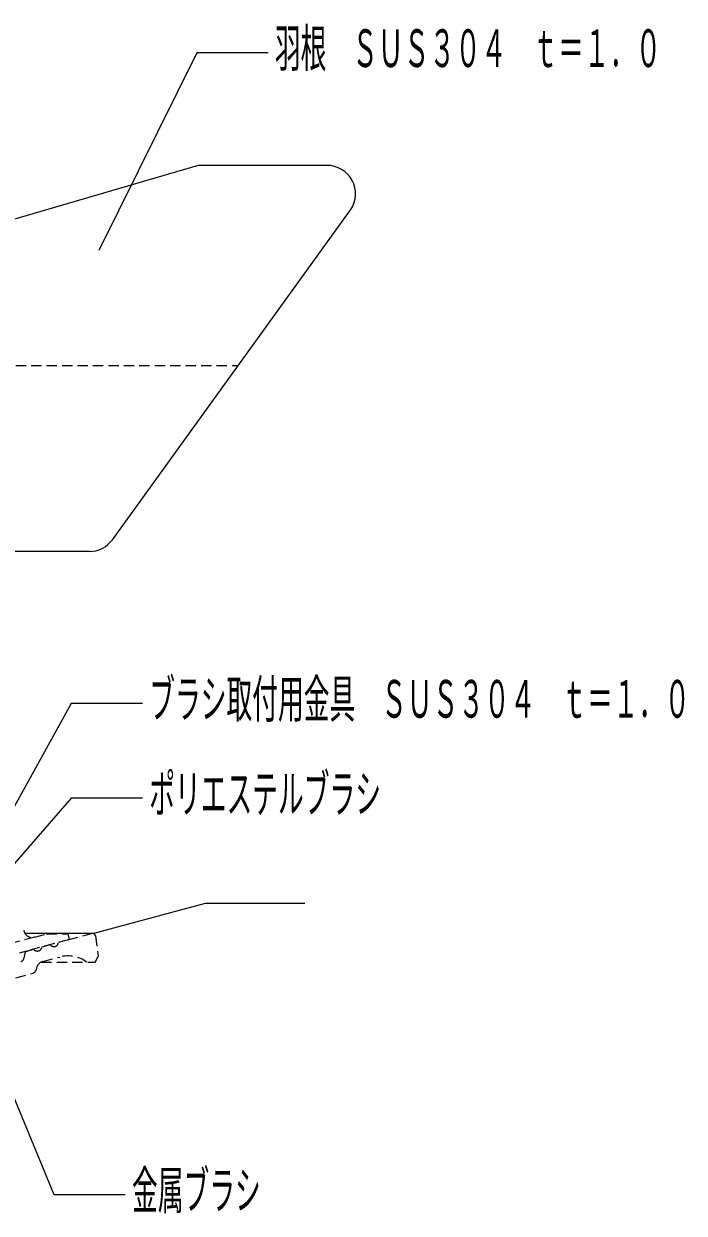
# Model space of a CAD drawing. Units: millimetres at full size, sheet at 1:3; details may follow other scales. Extents: x -321 to 348, y -560 to 557.
# Drawn here: x 117 to 347.9, y -393.6 to 22.2 of the extents above; entities that cross this region are included whole.
import ezdxf
from ezdxf.enums import TextEntityAlignment as Align

# ---------------------------------------------------------------- set-up
doc = ezdxf.new("R2010")
doc.units = ezdxf.units.MM
doc.header["$LTSCALE"] = 3
doc.linetypes.add('DASHED1', pattern=[1.8, 1.2, -0.6])
for name, color, linetype, lineweight in [('5-2_ 鉄骨', 4, 'Continuous', 9), ('5-4_イソバンド', 4, 'Continuous', 9), ('5-9_建具', 4, 'DASHED1', 9), ('5-E_ 文字', 7, 'Continuous', 9)]:
    doc.layers.add(name, color=color, linetype=linetype, lineweight=lineweight)
doc.styles.add('超極細ゴシック', font='')
doc.styles.get('超極細ゴシック').set_extended_font_data('超極細ゴシック')

msp = doc.modelspace()

# ---------------------------------------------------------------- linework, layer by layer
at = {"layer": '5-2_ 鉄骨', "color": 7}
msp.add_line((141.134, -295.801), (117.482, -295.801), dxfattribs=at)
msp.add_lwpolyline([(141.134, -295.801), (180.558, -285.237), (215.26, -285.237)], dxfattribs=at)
at = {"layer": '5-4_イソバンド'}
for p, q in [((178.016, -27.268), (23.016, -72.519)), ((223.016, -27.268), (178.016, -27.268)), ((148.01, -158.125), (231.394, -42.729)), ((139.905, -162.268), (98.016, -162.268))]:
    msp.add_line(p, q, dxfattribs=at)
at = {"layer": '5-4_イソバンド', "linetype": 'DASHED1'}
msp.add_line((98.016, -97.268), (191.985, -97.268), dxfattribs=at)
at = {"layer": '5-4_イソバンド'}
for centre, start, end in [((223.016, -37.268), 326.90161, 90), ((139.905, -152.268), 270, 324.14866)]:
    msp.add_arc(centre, 10, start, end, dxfattribs=at)
at = {"layer": '5-9_建具'}
for p, q in [((120.785, -297.081), (97.595, -303.294)), ((133.016, -297.944), (115.517, -302.633)), ((120.785, -297.081), (125.026, -295.944)), ((125.026, -295.944), (132.516, -295.944)), ((141.016, -295.801), (129.161, -298.977)), ((133.016, -297.944), (132.516, -295.944)), ((142.126, -296.677), (143.016, -303.801)), ((117.446, -302.689), (117.083, -304.461)), ((118.167, -301.923), (120.467, -301.307)), ((126.263, -299.754), (123.365, -300.53)), ((123.173, -305.801), (142.017, -305.801)), ((123.639, -305.633), (129.637, -304.026)), ((142.017, -305.801), (143.016, -303.801)), ((109.015, -312.658), (120.281, -309.639)), ((121.477, -307.93), (121.362, -308.491))]:
    msp.add_line(p, q, dxfattribs=at)
for centre, radius, start, end in [((120.009, -294.183), 3, 188.11667, 285.00009), ((127.55, -298.762), 1.625, 217.6203, 352.38071), ((141.134, -296.801), 1, 7.12396, 90), ((118.425, -302.889), 1, 104.99922, 168.43358), ((121.755, -300.315), 1.625, 217.62109, 352.37941), ((115.613, -304.16), 1.5, 285.00009, 348.4351), ((124.416, -308.531), 3, 104.99974, 168.43378), ((132.484, -314.651), 11, 53.57085, 104.99971), ((119.892, -308.19), 1.5, 284.99884, 348.43359)]:
    msp.add_arc(centre, radius, start, end, dxfattribs=at)
at = {"layer": '5-E_ 文字'}
for points in [[(202.425, 12.113), (177.544, 12.113), (143.263, -57.08)], [(158.514, -215.355), (133.633, -215.355), (111.248, -255.998)], [(158.514, -248.498), (133.633, -248.498), (107.343, -278.518)], [(152.488, -387.117), (127.606, -387.117), (82.556, -277.998)]]:
    msp.add_lwpolyline(points, dxfattribs=at)

# ---------------------------------------------------------------- texts
at = {"layer": '5-E_ 文字', "style": '超極細ゴシック', "width": 0.5}
for s, p in [('羽根\u3000ＳＵＳ３０４\u3000ｔ＝１．０', (204.794, 3.141)), ('ブラシ取付用金具\u3000ＳＵＳ３０４\u3000ｔ＝１．０', (160.883, -224.327)), ('ポリエステルブラシ', (160.883, -257.471)), ('金属ブラシ', (154.857, -396.09))]:
    msp.add_text(s, height=13.2, dxfattribs=at).set_placement(p, align=Align.BOTTOM_LEFT)

doc.saveas('drawing.dxf')
